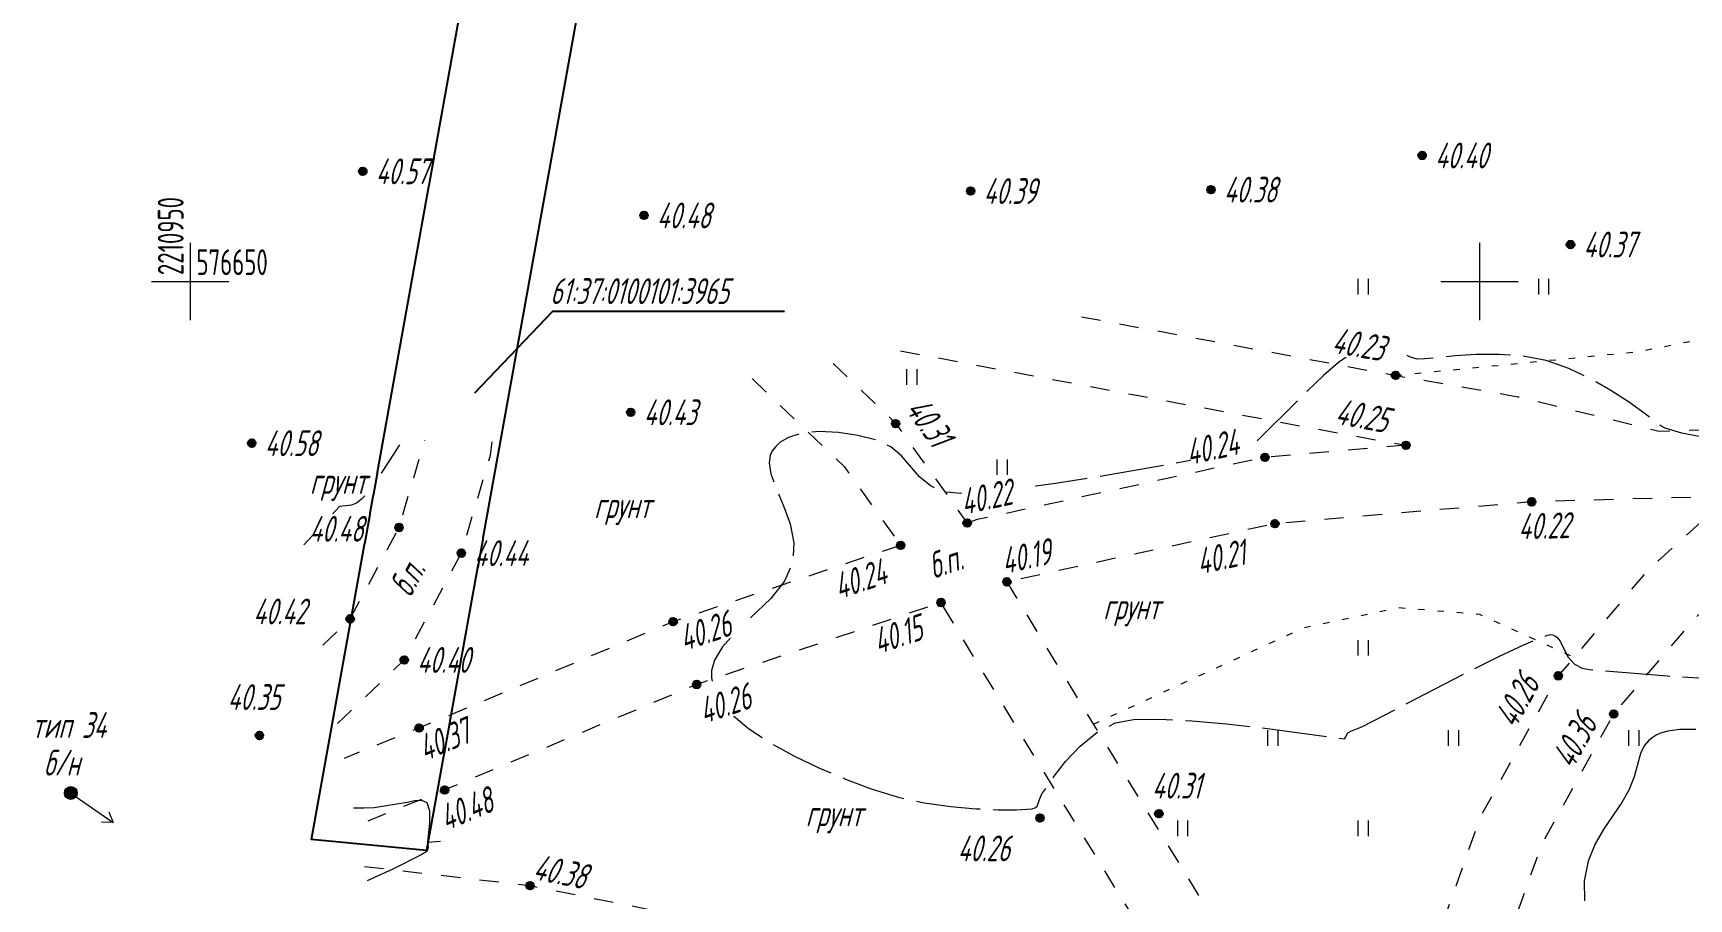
# Model space of a CAD drawing. Extents: x 2208637 to 2213412, y 575334 to 577367.
# Drawn here: x 2210943.9 to 2211008.1, y 576626.1 to 576659.6 of the extents above; entities that cross this region are included whole.
import ezdxf
from ezdxf.enums import TextEntityAlignment as Align

# ---------------------------------------------------------------- set-up
doc = ezdxf.new("R2010")
doc.units = 0
doc.header["$LTSCALE"] = 0.5
for name, pattern in [('2000_366_2', [1.5, 0.5, -1]), ('500_189_3_2', [3, 1.5, -1.5]), ('500_329_3', [6, 5, -1])]:
    doc.linetypes.add(name, pattern=pattern)
doc.layers.get('0').update_dxf_attribs({"lineweight": 25})
for name, color, linetype, lineweight in [('ИИ_ГОРИЗОНТАЛИ_ОСН', 32, 'Continuous', 15), ('ИИ_ГРАНИЦЫ_ЗЕМЛЕПОЛЬЗОВАТЕЛЕЙ', 7, 'Continuous', 25), ('ИИ_ДОРОГИ_АД', 7, 'Continuous', 25), ('ИИ_КООРДИНАТНАЯ_СЕТКА', 3, 'Continuous', 25), ('ИИ_ЛЭП_НН', 7, 'Continuous', 25), ('ИИ_ОТМЕТКИ', 7, 'Continuous', 25), ('ИИ_УГОДЬЯ', 7, 'Continuous', 25)]:
    doc.layers.add(name, color=color, linetype=linetype, lineweight=lineweight)
doc.styles.add('BM431', font='', dxfattribs={"height": 1})
doc.styles.add('D431', font='', dxfattribs={"height": 1})
doc.styles.add('GOST 2.304', font='cs_gost2304.shx', dxfattribs={"width": 0.8, "oblique": 15})
doc.styles.get('BM431').set_extended_font_data('bm431', italic=True)
doc.styles.get('D431').set_extended_font_data('D431', italic=True)
doc.linetypes.add('2000_485_1', pattern='A,34.5,[1,Topography.shx,S=1.5,R=120,X=0.5,Y=-0.87],-0.01,[1,Topography.shx,S=1.5,R=0,X=-0.25,Y=0.43],0,[3,Topography.shx,S=1,R=0,X=0.5,Y=0],-0.01,[1,Topography.shx,S=1.5,R=60,X=0.5,Y=-0.87],-1,34.5', length=70.02)

# ---------------------------------------------------------------- blocks, each defined once
blk = doc.blocks.new('Лист 024_УС_ПК2+00-ПК8+57.26|Для согласований 3 лист|Ситуация лист3|2000_115_5')
at = {"color": 0, "linetype": 'Continuous', "lineweight": -2}
for points in [[(0, 0), (4, 0)], [(3.25, 0.5), (4, 0), (3.25, -0.5)]]:
    blk.add_lwpolyline(points, dxfattribs=at)
blk = doc.blocks.new('500_12')
at = {"color": 0, "linetype": 'Continuous', "lineweight": -2, "flags": 128}
for points in [[(0, 3), (0, -3)], [(-3, 0), (3, 0)]]:
    blk.add_lwpolyline(points, dxfattribs=at)
at = {"color": 7, "linetype": 'Continuous', "lineweight": -2, "style": 'D431'}
blk.add_attdef('Вертикальная_подпись', (-0.5, 0.5), '', height=2, rotation=90, dxfattribs=at)
blk.add_attdef('Горизонтальная_подпись', (0.5, 0.5), '', height=2, dxfattribs=at)
blk = doc.blocks.new('500_329_6')
at = {"color": 0, "linetype": 'Continuous', "lineweight": -2}
blk.add_lwpolyline([(0, 0), (1, 0)], dxfattribs=at)
blk = doc.blocks.new('500_401')
at = {"color": 0, "linetype": 'Continuous', "lineweight": -2}
for points in [[(-0.4, 0), (-0.4, 1.2)], [(0.4, 0), (0.4, 1.2)]]:
    blk.add_lwpolyline(points, dxfattribs=at)
blk = doc.blocks.new('500_330_1')
at = {"linetype": 'Continuous', "lineweight": -2}
h = blk.add_hatch(color=0, dxfattribs=at)
h.dxf.hatch_style = 1
edge = h.paths.add_edge_path()
edge.add_arc((0, 0), 0.3, 0, 360)
at = {"color": 0, "linetype": 'Continuous', "lineweight": -2}
blk.add_circle((0, 0), 0.3, dxfattribs=at)
at = {"color": 0, "linetype": 'Continuous', "lineweight": -2, "style": 'GOST 2.304', "flags": 1}
for tag, p in [('Номер', (-1, -1)), ('Номер_рабочей_станции', (-1, -3.5))]:
    blk.add_attdef(tag, text='', height=2, dxfattribs=at).set_placement(p, align=Align.RIGHT)
at = {"color": 0, "linetype": 'Continuous', "lineweight": -2, "style": 'GOST 2.304'}
blk.add_attdef('Высота', (1, -1), '', height=2, dxfattribs=at)
at = {"color": 0, "linetype": 'Continuous', "lineweight": -2, "style": 'GOST 2.304', "flags": 1}
blk.add_attdef('Код', (0, -3.5), '', height=2, dxfattribs=at)
blk = doc.blocks.new('*U57')
at = {"linetype": 'Continuous', "lineweight": -2, "true_color": 0xffffff}
h = blk.add_hatch(color=7, dxfattribs=at)
h.dxf.hatch_style = 1
edge = h.paths.add_edge_path()
edge.add_arc((0, 0), 0.5, 0, 360)
at = {"linetype": 'Continuous', "lineweight": -2}
h = blk.add_hatch(color=0, dxfattribs=at)
edge = h.paths.add_edge_path()
edge.add_arc((0, 0), 0.1, 0, 360)
at = {"color": 0, "linetype": 'Continuous', "lineweight": -2}
for radius in [0.5, 0.1]:
    blk.add_circle((0, 0), radius, dxfattribs=at)
for tag, p, style in [('Номер', (0, -3), 'D431'), ('Тип', (0, -5.5), 'D431'), ('Высота', (0, -8), 'D431'), ('Пояснительная_надпись', (0, -10.5), 'BM431')]:
    blk.add_attdef(tag, p, '', height=2, dxfattribs=dict(at, style=style))
blk = doc.blocks.new('P95648205F8AD4F76883F6F04334785')
at = {"color": 0, "linetype": '2000_485_1', "lineweight": -2, "flags": 128}
blk.add_lwpolyline([(2211088.02, 577021.83), (2211092.52, 577021.87), (2211093.17, 576960.04), (2211084.76, 576913.89), (2211051.76, 576838.68), (2211019.43, 576797.83), (2210992.53, 576738.9), (2210966.22, 576667.03), (2210959.17, 576627.94), (2210954.71, 576628.37), (2210961.83, 576668.02), (2210988.33, 576740.53), (2211015.45, 576799.94), (2211047.76, 576840.76), (2211080.38, 576914.96), (2211088.67, 576960.21)], close=True, dxfattribs=at)
at = {"color": 0, "lineweight": -2, "flags": 1}
for tag in ['Адрес (местоположение) участка', 'Дата постановки на учет', 'Тип объекта', 'Статус записи о ЗУ по справочнику', 'Кадастровый номер, обозначение, учетный номер объекта', 'Кадастровый номер квартала', 'Вид разрешенного использования по классификатору', 'Площадь, кв.м', 'Категория земель', 'Вид использования по документу', 'Кадастровая стоимость']:
    blk.add_attdef(tag, (0, 0), '', height=0.2, dxfattribs=at)

msp = doc.modelspace()

# ---------------------------------------------------------------- linework, layer by layer
at = {"layer": 'ИИ_ГОРИЗОНТАЛИ_ОСН', "color": 32, "linetype": '500_329_3', "lineweight": 20, "elevation": 40.25, "flags": 128}
msp.add_lwpolyline([(2211052.811, 576657.641), (2211052.612, 576657.635), (2211052.278, 576657.6), (2211052.064, 576657.47), (2211051.754, 576657.068), (2211051.617, 576656.823), (2211051.14, 576655.852), (2211050.784, 576655.274), (2211050.34, 576654.734), (2211049.8, 576654.307), (2211049.138, 576654.058), (2211048.242, 576653.893), (2211047.23, 576653.795), (2211046.22, 576653.747), (2211043.957, 576653.724), (2211040.842, 576653.328), (2211039.01, 576653.131), (2211038.557, 576653.114), (2211038.21, 576653.217), (2211037.925, 576653.38), (2211037.67, 576653.503), (2211037.411, 576653.486), (2211037.185, 576653.26), (2211037.035, 576652.905), (2211036.876, 576652.283), (2211036.81, 576651.926), (2211036.762, 576651.779), (2211036.652, 576651.622), (2211036.499, 576651.5), (2211036.307, 576651.395), (2211035.682, 576651.121), (2211030.969, 576648.924), (2211028.356, 576647.742), (2211027.288, 576647.278), (2211026.509, 576646.964), (2211026.119, 576646.847), (2211025.774, 576646.894), (2211025.505, 576647.021), (2211025.235, 576647.19), (2211024.886, 576647.364), (2211020.466, 576649.065), (2211017.695, 576650.101), (2211017.359, 576650.212), (2211017.053, 576650.28), (2211016.802, 576650.308), (2211016.516, 576650.255), (2211016.226, 576650.088), (2211015.696, 576649.72), (2211015.007, 576649.208), (2211014.238, 576648.609), (2211013.469, 576647.981), (2211012.782, 576647.382), (2211012.257, 576646.869), (2211011.859, 576646.342), (2211011.594, 576645.825), (2211011.39, 576645.332), (2211011.174, 576644.881), (2211010.874, 576644.487), (2211010.418, 576644.165), (2211009.803, 576643.979), (2211009.122, 576643.943), (2211008.449, 576644.009), (2211007.856, 576644.126), (2211007.203, 576644.31), (2211007.043, 576644.4), (2211006.336, 576644.939), (2211005.785, 576645.333), (2211005.1, 576645.78), (2211004.316, 576646.231), (2211003.468, 576646.632), (2211002.592, 576646.935), (2211001.687, 576647.108), (2211000.764, 576647.177), (2210999.87, 576647.171), (2210999.057, 576647.121), (2210997.869, 576647.002), (2210997.594, 576646.995), (2210997.327, 576647.072), (2210997.121, 576647.166), (2210996.854, 576647.236), (2210996.25, 576647.311), (2210995.841, 576647.321), (2210995.399, 576647.274), (2210994.952, 576647.141), (2210994.532, 576646.863), (2210993.95, 576646.355), (2210993.279, 576645.71), (2210991.465, 576643.899), (2210991.171, 576643.649), (2210990.914, 576643.516), (2210990.696, 576643.439), (2210990.176, 576643.323), (2210987.876, 576642.889), (2210985.058, 576642.408), (2210983.561, 576642.176), (2210982.135, 576641.981), (2210980.881, 576641.843), (2210979.896, 576641.786), (2210979.279, 576641.832), (2210978.711, 576642.076), (2210978.29, 576642.426), (2210977.595, 576643.238), (2210977.173, 576643.598), (2210976.603, 576643.858), (2210975.896, 576644.033), (2210975.144, 576644.152), (2210974.394, 576644.189), (2210973.694, 576644.114), (2210973.202, 576643.955), (2210972.889, 576643.769), (2210972.712, 576643.61), (2210972.578, 576643.436), (2210972.5, 576643.26), (2210972.461, 576642.972), (2210972.528, 576642.546), (2210972.739, 576641.953), (2210973.014, 576641.303), (2210973.267, 576640.606), (2210973.414, 576639.872), (2210973.37, 576639.11), (2210973.055, 576638.377), (2210972.519, 576637.706), (2210971.208, 576636.46), (2210970.646, 576635.839), (2210970.338, 576635.322), (2210970.226, 576634.915), (2210970.22, 576634.631), (2210970.271, 576634.357), (2210970.363, 576634.103), (2210970.576, 576633.729), (2210970.983, 576633.245), (2210971.66, 576632.666), (2210972.485, 576632.12), (2210973.415, 576631.609), (2210974.409, 576631.138), (2210975.423, 576630.709), (2210976.416, 576630.327), (2210977.422, 576630.016), (2210978.468, 576629.793), (2210979.504, 576629.644), (2210980.479, 576629.558), (2210981.343, 576629.521), (2210982.044, 576629.522), (2210982.655, 576629.562), (2210982.733, 576629.577), (2210982.791, 576629.608), (2210982.845, 576629.662), (2210982.893, 576629.761), (2210982.936, 576629.918), (2210983.037, 576630.132), (2210983.512, 576630.822), (2210983.956, 576631.387), (2210984.514, 576631.98), (2210985.165, 576632.512), (2210985.89, 576632.893), (2210986.591, 576633.016), (2210987.613, 576633.033), (2210988.849, 576632.969), (2210990.192, 576632.848), (2210991.536, 576632.697), (2210994.769, 576632.272), (2210994.815, 576632.328), (2210994.898, 576632.505), (2210995.019, 576632.568), (2210995.466, 576632.742), (2210999.636, 576634.905), (2211000.753, 576635.459), (2211001.724, 576635.917), (2211002.327, 576636.174), (2211002.643, 576636.284), (2211002.776, 576636.31), (2211002.885, 576636.286), (2211002.999, 576636.217), (2211003.13, 576636.063), (2211003.426, 576635.445), (2211003.683, 576635.163), (2211003.988, 576635.015), (2211004.265, 576634.958), (2211007.286, 576634.712), (2211009.701, 576634.561), (2211010.777, 576634.523), (2211011.458, 576634.524), (2211011.82, 576634.548), (2211011.975, 576634.577), (2211012.097, 576634.636), (2211012.229, 576634.724), (2211012.389, 576634.87), (2211012.549, 576635.098), (2211012.699, 576635.441), (2211012.836, 576635.861), (2211012.858, 576636.25), (2211012.696, 576637.574), (2211012.618, 576638.373), (2211012.613, 576639.172), (2211012.698, 576639.765), (2211012.832, 576640.16), (2211012.96, 576640.391), (2211013.037, 576640.495), (2211013.139, 576640.608), (2211013.379, 576640.807), (2211013.812, 576641.048), (2211014.482, 576641.273), (2211015.374, 576641.434), (2211016.205, 576641.499), (2211017.497, 576641.529), (2211017.666, 576641.572), (2211017.834, 576641.703), (2211017.997, 576641.891), (2211018.22, 576642.085), (2211018.459, 576642.227), (2211019.677, 576642.895), (2211020.567, 576643.352), (2211021.584, 576643.846), (2211022.684, 576644.341), (2211023.821, 576644.804), (2211024.95, 576645.199), (2211026.027, 576645.493), (2211027.183, 576645.702), (2211028.307, 576645.823), (2211029.382, 576645.872), (2211030.386, 576645.869), (2211031.302, 576645.831), (2211033.328, 576645.698), (2211033.967, 576645.642), (2211034.947, 576645.454), (2211035.447, 576645.412), (2211036.063, 576645.465), (2211036.606, 576645.596), (2211037.223, 576645.814), (2211037.895, 576646.099), (2211039.321, 576646.785), (2211041.416, 576647.855), (2211043.474, 576649.071), (2211044.163, 576649.432), (2211044.828, 576649.749), (2211046.466, 576650.473), (2211049.473, 576651.751), (2211050.677, 576652.285), (2211051.019, 576652.468), (2211051.416, 576652.754), (2211051.716, 576653.07), (2211052.156, 576653.779), (2211052.426, 576654.123), (2211052.817, 576654.428), (2211053.293, 576654.632), (2211053.374, 576654.648)], dxfattribs=at)
at = {"layer": 'ИИ_ГОРИЗОНТАЛИ_ОСН', "elevation": 40.5, "flags": 128}
for points in [[(2210958.127, 576643.664), (2210957.062, 576642.026), (2210956.839, 576641.757), (2210956.642, 576641.55), (2210956.455, 576641.409), (2210956.255, 576641.334), (2210955.794, 576641.272), (2210954.963, 576640.389), (2210954.416, 576639.788)], [(2211008.395, 576632.637), (2211007.761, 576632.631), (2211007.313, 576632.572), (2211007.023, 576632.489), (2211006.854, 576632.414), (2211006.695, 576632.312), (2211006.553, 576632.191), (2211006.392, 576631.992), (2211006.248, 576631.696), (2211006.005, 576630.802), (2211005.802, 576630.274), (2211005.531, 576629.806), (2211004.833, 576628.783), (2211004.494, 576628.192), (2211004.221, 576627.526), (2211004.059, 576626.767), (2211004.078, 576625.99)], [(2210956.333, 576629.595), (2210956.752, 576629.595), (2210957.141, 576629.607), (2210958.426, 576629.815), (2210958.721, 576629.881), (2210958.972, 576629.895), (2210959.179, 576629.796), (2210959.289, 576629.479), (2210959.29, 576629), (2210959.212, 576628.263), (2210959.229, 576628.07), (2210959.192, 576627.91), (2210958.983, 576627.779), (2210957.867, 576627.222), (2210956.865, 576626.769)]]:
    msp.add_lwpolyline(points, dxfattribs=at)
at = {"layer": 'ИИ_ГРАНИЦЫ_ЗЕМЛЕПОЛЬЗОВАТЕЛЕЙ', "flags": 128}
msp.add_lwpolyline([(2210961.044, 576645.688), (2210964.072, 576648.852), (2210973.051, 576648.852)], dxfattribs=at)
at = {"layer": 'ИИ_ДОРОГИ_АД', "color": 7, "linetype": '500_189_3_2', "lineweight": 20, "flags": 128}
for points in [[(2210984.576, 576648.639), (2210987.262, 576648.135), (2210996.748, 576646.362), (2211001.498, 576645.537), (2211006.974, 576644.2), (2211016.884, 576644.478), (2211025.947, 576646.066), (2211035.457, 576647.732), (2211043.629, 576650.706), (2211050.611, 576654.037), (2211053.112, 576656.041)], [(2211055.501, 576643.341), (2211054.083, 576639.11), (2211051.335, 576630.909), (2211048.27, 576624.781), (2211045.771, 576619.785), (2211043.205, 576614.473), (2211035.326, 576611.56), (2211029.871, 576610.758), (2211025.14, 576611.1), (2211019.261, 576612.885), (2211012.157, 576614.886), (2211002.29, 576616.761), (2210999.023, 576617.472), (2211000.398, 576622.502), (2211002.417, 576628.167), (2211005.211, 576633.231), (2211008.377, 576636.967), (2211012.57, 576640.76), (2211017.042, 576641.88), (2211026.306, 576643.496), (2211036.13, 576645.21), (2211044.635, 576648.306), (2211052.002, 576651.82), (2211053.657, 576653.146)], [(2210977.546, 576647.317), (2210977.682, 576647.288), (2210986.782, 576645.58), (2210996.287, 576643.803), (2210997.154, 576643.653)], [(2210974.945, 576646.828), (2210977.336, 576644.536), (2210977.366, 576644.494), (2210980.138, 576640.638)], [(2210971.803, 576646.237), (2210975.364, 576642.825), (2210977.558, 576639.772)], [(2210955.719, 576632.86), (2210958.305, 576635.328), (2210960.521, 576639.47), (2210961.65, 576643.275), (2210961.786, 576644.352)], [(2210955.146, 576635.907), (2210956.209, 576636.922), (2210958.104, 576640.463), (2210959.097, 576643.811), (2210959.101, 576643.847)], [(2210997.154, 576643.653), (2210991.684, 576643.185), (2210980.527, 576640.768), (2210980.138, 576640.638)], [(2211009.706, 576641.675), (2211002.029, 576641.46), (2210992.071, 576640.609), (2210981.678, 576638.357)], [(2211009.706, 576641.675), (2211006.505, 576638.78), (2211003.06, 576634.714), (2211000.038, 576629.239), (2210997.916, 576623.282), (2210996.479, 576618.026), (2210993.325, 576618.713)], [(2210977.558, 576639.772), (2210968.733, 576636.812), (2210958.884, 576632.691), (2210955.973, 576631.512)], [(2210981.678, 576638.357), (2210984.421, 576633.826), (2210990.611, 576623.765), (2210993.325, 576618.713)], [(2210993.779, 576612.058), (2210993.581, 576612.741), (2210988.356, 576622.467), (2210982.202, 576632.472), (2210979.124, 576637.555), (2210969.649, 576634.378), (2210959.874, 576630.286), (2210956.463, 576628.906)], [(2210956.76, 576627.325), (2210963.185, 576626.578), (2210971.254, 576624.974), (2210978.16, 576623.217), (2210983.225, 576620.622), (2210989.331, 576616.88), (2210992.575, 576613.772), (2210993.779, 576612.058)]]:
    msp.add_lwpolyline(points, dxfattribs=at)
at = {"layer": 'ИИ_УГОДЬЯ', "linetype": '2000_366_2', "lineweight": 20, "flags": 128}
for points in [[(2210996.748, 576646.362), (2211006.178, 576647.286), (2211016.533, 576649.343), (2211026.771, 576649.805), (2211037.215, 576651.347), (2211044.071, 576653.575), (2211053.281, 576658.304)], [(2210985.03, 576632.837), (2210993.197, 576636.581), (2210996.86, 576637.365), (2211000.001, 576637.104), (2211003.674, 576635.439)]]:
    msp.add_lwpolyline(points, dxfattribs=at)

# ---------------------------------------------------------------- block references
at = {"layer": 'ИИ_ГОРИЗОНТАЛИ_ОСН', "xscale": 0.5, "yscale": 0.5, "zscale": 0.5, "rotation": 5.127287761556358}
msp.add_blockref('500_329_6', (2210959.212, 576628.263, 40.5), dxfattribs=at)
at = {"layer": 'ИИ_КООРДИНАТНАЯ_СЕТКА', "color": 3, "lineweight": 20, "xscale": 0.5, "yscale": 0.5, "zscale": 0.5}
msp.add_blockref('500_12', (2211000, 576650), dxfattribs=at)
at = {"layer": 'ИИ_ЛЭП_НН', "lineweight": 20, "ltscale": 0.5, "xscale": 0.4999999999999998, "yscale": 0.4999999999999998, "zscale": 0.4999999999999998, "rotation": 325.0922998764854}
msp.add_blockref('Лист 024_УС_ПК2+00-ПК8+57.26|Для согласований 3 лист|Ситуация лист3|2000_115_5', (2210945.378, 576630.168), dxfattribs=at)
at = {"layer": 'ИИ_УГОДЬЯ', "lineweight": 20, "xscale": 0.5, "yscale": 0.5, "zscale": 0.5}
for p in [(2210995.5, 576649.5), (2211002.5, 576649.5), (2210978, 576646), (2210981.5, 576642.5), (2210995.5, 576635.5), (2210992, 576632), (2210999, 576632), (2211006, 576632), (2210988.5, 576628.5), (2210995.5, 576628.5)]:
    msp.add_blockref('500_401', p, dxfattribs=at)

# ---------------------------------------------------------------- wipeouts: each hides what was drawn before it
at = {"lineweight": 0}
for points, layer in [([(2210965.747, 576640.759), (2210968.905, 576640.759), (2210968.905, 576641.63), (2210965.747, 576641.63)], 'ИИ_ДОРОГИ_АД'), ([(2210949.82, 576650.3), (2210949.82, 576654.22), (2210948.603, 576654.22), (2210948.603, 576650.3)], 'ИИ_КООРДИНАТНАЯ_СЕТКА'), ([(2210950.3, 576650.18), (2210953.82, 576650.18), (2210953.82, 576651.378), (2210950.3, 576651.378)], 'ИИ_КООРДИНАТНАЯ_СЕТКА'), ([(2210944.384, 576630.776), (2210946.225, 576630.776), (2210946.225, 576631.916), (2210944.384, 576631.916)], 'ИИ_ЛЭП_НН'), ([(2210957.316, 576653.704), (2210960.137, 576653.704), (2210960.137, 576654.844), (2210957.316, 576654.844)], 'ИИ_ОТМЕТКИ'), ([(2210951.571, 576633.319), (2210954.372, 576633.319), (2210954.372, 576634.459), (2210951.571, 576634.459)], 'ИИ_ОТМЕТКИ')]:
    msp.add_wipeout(points, dxfattribs=at).dxf.layer = layer

# ---------------------------------------------------------------- next in the draw order: block references
at = {"layer": 'ИИ_КООРДИНАТНАЯ_СЕТКА', "color": 3, "lineweight": 20}
ref = msp.add_blockref('500_12', (2210950, 576650), dxfattribs=dict(at, xscale=0.5, yscale=0.5, zscale=0.5))
ref.add_attrib('Горизонтальная_подпись', '576650', (2210950.25, 576650.25), dxfattribs={"layer": '0', "color": 7, "linetype": 'Continuous', "lineweight": -2, "height": 1, "style": 'GOST 2.304', "width": 0.8})
ref.add_attrib('Вертикальная_подпись', '2210950', (2210949.75, 576650.25), dxfattribs={"layer": '0', "color": 7, "linetype": 'Continuous', "lineweight": -2, "height": 1, "rotation": 90, "style": 'GOST 2.304', "width": 0.8})
at = {"layer": 'ИИ_ОТМЕТКИ'}
ref = msp.add_blockref('500_330_1', (2210956.699, 576654.274, 40.569), dxfattribs=dict(at, xscale=0.5, yscale=0.5, zscale=0.5))
ref.add_attrib('Высота', '40.57', (2210957.199, 576653.774, 40.569), dxfattribs={"layer": '0', "color": 0, "linetype": 'Continuous', "lineweight": -2, "height": 1, "style": 'GOST 2.304', "oblique": 15, "width": 0.8})
ref = msp.add_blockref('500_330_1', (2210952.69, 576632.4, 40.35), dxfattribs=dict(at, xscale=0.5, yscale=0.5, zscale=0.5))
ref.add_attrib('Высота', '40.35', (2210951.454, 576633.389), dxfattribs={"layer": '0', "color": 0, "linetype": 'Continuous', "lineweight": -2, "height": 1, "style": 'GOST 2.304', "oblique": 15, "width": 0.8})

# ---------------------------------------------------------------- next in the draw order: texts
at = {"layer": 'ИИ_ДОРОГИ_АД', "ltscale": 0.5, "style": 'GOST 2.304', "oblique": 15, "width": 0.8}
msp.add_text('грунт', height=1, dxfattribs=at).set_placement((2210965.674, 576640.829, -88.25))

# ---------------------------------------------------------------- next in the draw order: wipeouts: each hides what was drawn before it
at = {"lineweight": 0}
for points, layer in [([(2210964.017, 576649.06), (2210973.205, 576649.06), (2210973.205, 576650.258), (2210964.017, 576650.258)], 'ИИ_ГРАНИЦЫ_ЗЕМЛЕПОЛЬЗОВАТЕЛЕЙ'), ([(2210954.725, 576641.698), (2210957.882, 576641.698), (2210957.882, 576642.569), (2210954.725, 576642.569)], 'ИИ_ДОРОГИ_АД'), ([(2210958.639, 576637.726), (2210959.369, 576639.09), (2210958.363, 576639.627), (2210957.634, 576638.264)], 'ИИ_ДОРОГИ_АД'), ([(2210978.903, 576638.414), (2210980.369, 576638.906), (2210980.007, 576639.986), (2210978.541, 576639.495)], 'ИИ_ДОРОГИ_АД'), ([(2210985.49, 576636.833), (2210988.647, 576636.833), (2210988.647, 576637.704), (2210985.49, 576637.704)], 'ИИ_ДОРОГИ_АД'), ([(2210973.952, 576628.809), (2210977.109, 576628.809), (2210977.109, 576629.68), (2210973.952, 576629.68)], 'ИИ_ДОРОГИ_АД'), ([(2210943.914, 576632.234), (2210947.421, 576632.234), (2210947.421, 576633.374), (2210943.914, 576633.374)], 'ИИ_ЛЭП_НН'), ([(2210998.397, 576654.32), (2211001.258, 576654.32), (2211001.258, 576655.46), (2210998.397, 576655.46)], 'ИИ_ОТМЕТКИ'), ([(2210980.887, 576652.94), (2210983.688, 576652.94), (2210983.688, 576654.08), (2210980.887, 576654.08)], 'ИИ_ОТМЕТКИ'), ([(2210990.208, 576652.994), (2210993.009, 576652.994), (2210993.009, 576654.134), (2210990.208, 576654.134)], 'ИИ_ОТМЕТКИ'), ([(2210968.22, 576651.995), (2210971.081, 576651.995), (2210971.081, 576653.135), (2210968.22, 576653.135)], 'ИИ_ОТМЕТКИ'), ([(2211004.15, 576650.866), (2211006.971, 576650.866), (2211006.971, 576652.006), (2211004.15, 576652.006)], 'ИИ_ОТМЕТКИ'), ([(2210994.347, 576647.156), (2210997.107, 576646.677), (2210997.315, 576647.876), (2210994.555, 576648.356)], 'ИИ_ОТМЕТКИ'), ([(2210967.708, 576644.361), (2210970.569, 576644.361), (2210970.569, 576645.501), (2210967.708, 576645.501)], 'ИИ_ОТМЕТКИ'), ([(2210977.718, 576644.901), (2210979.26, 576642.757), (2210980.185, 576643.422), (2210978.644, 576645.567)], 'ИИ_ОТМЕТКИ'), ([(2210994.472, 576644.404), (2210997.225, 576643.89), (2210997.448, 576645.086), (2210994.695, 576645.601)], 'ИИ_ОТМЕТКИ'), ([(2210953.01, 576643.164), (2210955.811, 576643.164), (2210955.811, 576644.304), (2210953.01, 576644.304)], 'ИИ_ОТМЕТКИ'), ([(2210988.866, 576642.832), (2210991.466, 576643.395), (2210991.208, 576644.585), (2210988.608, 576644.022)], 'ИИ_ОТМЕТКИ'), ([(2211001.636, 576639.934), (2211004.459, 576640.013), (2211004.425, 576641.23), (2211001.602, 576641.151)], 'ИИ_ОТМЕТКИ'), ([(2210981.708, 576638.614), (2210984.269, 576639.169), (2210984.028, 576640.283), (2210981.466, 576639.728)], 'ИИ_ОТМЕТКИ'), ([(2210989.279, 576638.59), (2210991.86, 576639.149), (2210991.602, 576640.339), (2210989.021, 576639.78)], 'ИИ_ОТМЕТКИ'), ([(2210961.138, 576638.9), (2210963.858, 576638.9), (2210963.858, 576640.04), (2210961.138, 576640.04)], 'ИИ_ОТМЕТКИ'), ([(2210952.567, 576636.64), (2210955.452, 576636.64), (2210955.452, 576637.857), (2210952.567, 576637.857)], 'ИИ_ОТМЕТКИ'), ([(2210969.295, 576635.631), (2210971.875, 576636.496), (2210971.488, 576637.65), (2210968.908, 576636.785)], 'ИИ_ОТМЕТКИ'), ([(2210976.818, 576635.506), (2210979.303, 576636.339), (2210978.94, 576637.42), (2210976.455, 576636.587)], 'ИИ_ОТМЕТКИ'), ([(2210958.922, 576634.758), (2210961.783, 576634.758), (2210961.783, 576635.898), (2210958.922, 576635.898)], 'ИИ_ОТМЕТКИ'), ([(2210970.064, 576632.811), (2210972.644, 576633.676), (2210972.257, 576634.83), (2210969.677, 576633.965)], 'ИИ_ОТМЕТКИ'), ([(2211003.741, 576631.126), (2211005.056, 576633.508), (2211004.008, 576634.087), (2211002.693, 576631.705)], 'ИИ_ОТМЕТКИ'), ([(2210959.239, 576631.372), (2210961.842, 576632.461), (2210961.402, 576633.513), (2210958.799, 576632.424)], 'ИИ_ОТМЕТКИ'), ([(2210960.069, 576628.667), (2210962.708, 576629.772), (2210962.268, 576630.824), (2210959.629, 576629.719)], 'ИИ_ОТМЕТКИ'), ([(2210987.419, 576629.883), (2210990.06, 576629.883), (2210990.06, 576631.023), (2210987.419, 576631.023)], 'ИИ_ОТМЕТКИ'), ([(2210979.882, 576627.453), (2210982.603, 576627.453), (2210982.603, 576628.671), (2210979.882, 576628.671)], 'ИИ_ОТМЕТКИ'), ([(2210963.359, 576626.738), (2210966.106, 576626.192), (2210966.329, 576627.31), (2210963.581, 576627.856)], 'ИИ_ОТМЕТКИ'), ([(2210997.673, 576623.626), (2210998.586, 576626.189), (2210997.458, 576626.591), (2210996.545, 576624.028)], 'ИИ_ОТМЕТКИ')]:
    msp.add_wipeout(points, dxfattribs=at).dxf.layer = layer

# ---------------------------------------------------------------- next in the draw order: block references
at = {"layer": 'ИИ_ЛЭП_НН', "lineweight": 20, "ltscale": 0.5}
ref = msp.add_blockref('*U57', (2210945.378, 576630.168), dxfattribs=dict(at, xscale=0.5, yscale=0.5, zscale=0.5))
ref.add_attrib('Номер', 'б/н', (2210944.327, 576630.846), dxfattribs={"layer": '0', "color": 0, "linetype": 'Continuous', "lineweight": -2, "height": 1, "style": 'GOST 2.304', "oblique": 15, "width": 0.8})
ref.add_attrib('Тип', 'тип 34', (2210943.864, 576632.304), dxfattribs={"layer": '0', "color": 0, "linetype": 'Continuous', "lineweight": -2, "height": 1, "style": 'GOST 2.304', "oblique": 15, "width": 0.8})
at = {"layer": 'ИИ_ОТМЕТКИ'}
ref = msp.add_blockref('500_330_1', (2210997.78, 576654.89, 40.4), dxfattribs=dict(at, xscale=0.5, yscale=0.5, zscale=0.5))
ref.add_attrib('Высота', '40.40', (2210998.28, 576654.39, 40.4), dxfattribs={"layer": '0', "color": 0, "linetype": 'Continuous', "lineweight": -2, "height": 1, "style": 'GOST 2.304', "oblique": 15, "width": 0.8})
ref = msp.add_blockref('500_330_1', (2210980.27, 576653.51, 40.39), dxfattribs=dict(at, xscale=0.5, yscale=0.5, zscale=0.5))
ref.add_attrib('Высота', '40.39', (2210980.77, 576653.01, 40.39), dxfattribs={"layer": '0', "color": 0, "linetype": 'Continuous', "lineweight": -2, "height": 1, "style": 'GOST 2.304', "oblique": 15, "width": 0.8})
ref = msp.add_blockref('500_330_1', (2210989.591, 576653.564, 40.382), dxfattribs=dict(at, xscale=0.5, yscale=0.5, zscale=0.5))
ref.add_attrib('Высота', '40.38', (2210990.091, 576653.064), dxfattribs={"layer": '0', "color": 0, "linetype": 'Continuous', "lineweight": -2, "height": 1, "style": 'GOST 2.304', "oblique": 15, "width": 0.8})
ref = msp.add_blockref('500_330_1', (2210967.603, 576652.565, 40.478), dxfattribs=dict(at, xscale=0.5, yscale=0.5, zscale=0.5))
ref.add_attrib('Высота', '40.48', (2210968.103, 576652.065), dxfattribs={"layer": '0', "color": 0, "linetype": 'Continuous', "lineweight": -2, "height": 1, "style": 'GOST 2.304', "oblique": 15, "width": 0.8})
ref = msp.add_blockref('500_330_1', (2211003.533, 576651.436, 40.37), dxfattribs=dict(at, xscale=0.5, yscale=0.5, zscale=0.5))
ref.add_attrib('Высота', '40.37', (2211004.033, 576650.936, -26.914), dxfattribs={"layer": '0', "color": 0, "linetype": 'Continuous', "lineweight": -2, "height": 1, "style": 'GOST 2.304', "oblique": 15, "width": 0.8})
ref = msp.add_blockref('500_330_1', (2210996.748, 576646.362, 40.233), dxfattribs=dict(at, xscale=0.5, yscale=0.5, zscale=0.5, rotation=350.1441236364197))
ref.add_attrib('Высота', '40.23', (2210994.244, 576647.245), dxfattribs={"layer": '0', "color": 0, "linetype": 'Continuous', "lineweight": -2, "height": 1, "rotation": 350.14412, "style": 'GOST 2.304', "oblique": 15, "width": 0.8})
ref = msp.add_blockref('500_330_1', (2210967.091, 576644.931, 40.435), dxfattribs=dict(at, xscale=0.5, yscale=0.5, zscale=0.5))
ref.add_attrib('Высота', '40.43', (2210967.591, 576644.431, -26.956), dxfattribs={"layer": '0', "color": 0, "linetype": 'Continuous', "lineweight": -2, "height": 1, "style": 'GOST 2.304', "oblique": 15, "width": 0.8})
ref = msp.add_blockref('500_330_1', (2210977.366, 576644.494, 40.306), dxfattribs=dict(at, xscale=0.4999999999999999, yscale=0.4999999999999999, zscale=0.4999999999999999, rotation=305.7036571144664))
ref.add_attrib('Высота', '40.31', (2210977.707, 576645.037), dxfattribs={"layer": '0', "color": 0, "linetype": 'Continuous', "lineweight": -2, "height": 1, "rotation": 305.70366, "style": 'GOST 2.304', "oblique": 15, "width": 0.8})
ref = msp.add_blockref('500_330_1', (2210997.154, 576643.653, 40.248), dxfattribs=dict(at, xscale=0.5, yscale=0.5, zscale=0.5, rotation=349.4153662480902))
ref.add_attrib('Высота', '40.25', (2210994.369, 576644.494), dxfattribs={"layer": '0', "color": 0, "linetype": 'Continuous', "lineweight": -2, "height": 1, "rotation": 349.41537, "style": 'GOST 2.304', "oblique": 15, "width": 0.8})
ref = msp.add_blockref('500_330_1', (2210952.393, 576643.734, 40.579), dxfattribs=dict(at, xscale=0.5, yscale=0.5, zscale=0.5))
ref.add_attrib('Высота', '40.58', (2210952.893, 576643.234), dxfattribs={"layer": '0', "color": 0, "linetype": 'Continuous', "lineweight": -2, "height": 1, "style": 'GOST 2.304', "oblique": 15, "width": 0.8})
ref = msp.add_blockref('500_330_1', (2210991.684, 576643.185, 40.243), dxfattribs=dict(at, xscale=0.5, yscale=0.5, zscale=0.5, rotation=12.22449077870385))
ref.add_attrib('Высота', '40.24', (2210988.737, 576642.876), dxfattribs={"layer": '0', "color": 0, "linetype": 'Continuous', "lineweight": -2, "height": 1, "rotation": 12.22449, "style": 'GOST 2.304', "oblique": 15, "width": 0.8})
ref = msp.add_blockref('500_330_1', (2211002.029, 576641.46, 40.223), dxfattribs=dict(at, xscale=0.5, yscale=0.5, zscale=0.5, rotation=1.607062766757016))
ref.add_attrib('Высота', '40.22', (2211001.517, 576640.001), dxfattribs={"layer": '0', "color": 0, "linetype": 'Continuous', "lineweight": -2, "height": 1, "rotation": 1.60706, "style": 'GOST 2.304', "oblique": 15, "width": 0.8})
ref = msp.add_blockref('500_330_1', (2210992.071, 576640.609, 40.208), dxfattribs=dict(at, xscale=0.5, yscale=0.5, zscale=0.5, rotation=12.22449077870385))
ref.add_attrib('Высота', '40.21', (2210989.15, 576638.634), dxfattribs={"layer": '0', "color": 0, "linetype": 'Continuous', "lineweight": -2, "height": 1, "rotation": 12.22449, "style": 'GOST 2.304', "oblique": 15, "width": 0.8})
ref = msp.add_blockref('500_330_1', (2210960.521, 576639.47, 40.443), dxfattribs=dict(at, xscale=0.5, yscale=0.5, zscale=0.5))
ref.add_attrib('Высота', '40.44', (2210961.021, 576638.97, 40.524), dxfattribs={"layer": '0', "color": 0, "linetype": 'Continuous', "lineweight": -2, "height": 1, "style": 'GOST 2.304', "oblique": 15, "width": 0.8})
ref = msp.add_blockref('500_330_1', (2210981.678, 576638.357, 40.189), dxfattribs=dict(at, xscale=0.4999999999999999, yscale=0.4999999999999999, zscale=0.4999999999999999, rotation=12.22449077870385))
ref.add_attrib('Высота', '40.19', (2210981.578, 576638.657), dxfattribs={"layer": '0', "color": 0, "linetype": 'Continuous', "lineweight": -2, "height": 1, "rotation": 12.22449, "style": 'GOST 2.304', "oblique": 15, "width": 0.8})
ref = msp.add_blockref('500_330_1', (2210956.209, 576636.922, 40.422), dxfattribs=dict(at, xscale=0.5, yscale=0.5, zscale=0.5))
ref.add_attrib('Высота', '40.42', (2210952.45, 576636.71), dxfattribs={"layer": '0', "color": 0, "linetype": 'Continuous', "lineweight": -2, "height": 1, "style": 'GOST 2.304', "oblique": 15, "width": 0.8})
ref = msp.add_blockref('500_330_1', (2210968.733, 576636.812, 40.261), dxfattribs=dict(at, xscale=0.5, yscale=0.5, zscale=0.5, rotation=18.54166957829632))
ref.add_attrib('Высота', '40.26', (2210969.162, 576635.66), dxfattribs={"layer": '0', "color": 0, "linetype": 'Continuous', "lineweight": -2, "height": 1, "rotation": 18.54167, "style": 'GOST 2.304', "oblique": 15, "width": 0.8})
ref = msp.add_blockref('500_330_1', (2210958.305, 576635.328, 40.4), dxfattribs=dict(at, xscale=0.5, yscale=0.5, zscale=0.5))
ref.add_attrib('Высота', '40.40', (2210958.805, 576634.828, 40.553), dxfattribs={"layer": '0', "color": 0, "linetype": 'Continuous', "lineweight": -2, "height": 1, "style": 'GOST 2.304', "oblique": 15, "width": 0.8})
ref = msp.add_blockref('500_330_1', (2210969.649, 576634.378, 40.261), dxfattribs=dict(at, xscale=0.4999999999999997, yscale=0.4999999999999997, zscale=0.4999999999999997, rotation=18.54166957694702))
ref.add_attrib('Высота', '40.26', (2210969.931, 576632.84), dxfattribs={"layer": '0', "color": 0, "linetype": 'Continuous', "lineweight": -2, "height": 1, "rotation": 18.54167, "style": 'GOST 2.304', "oblique": 15, "width": 0.8})
ref = msp.add_blockref('500_330_1', (2210958.884, 576632.691, 40.372), dxfattribs=dict(at, xscale=0.5, yscale=0.5, zscale=0.5, rotation=22.70969018952369))
ref.add_attrib('Высота', '40.37', (2210959.104, 576631.391), dxfattribs={"layer": '0', "color": 0, "linetype": 'Continuous', "lineweight": -2, "height": 1, "rotation": 22.70969, "style": 'GOST 2.304', "oblique": 15, "width": 0.8})
ref = msp.add_blockref('500_330_1', (2210959.874, 576630.286, 40.479), dxfattribs=dict(at, xscale=0.5, yscale=0.5, zscale=0.5, rotation=22.70969019094546))
ref.add_attrib('Высота', '40.48', (2210959.934, 576628.687), dxfattribs={"layer": '0', "color": 0, "linetype": 'Continuous', "lineweight": -2, "height": 1, "rotation": 22.70969, "style": 'GOST 2.304', "oblique": 15, "width": 0.8})
ref = msp.add_blockref('500_330_1', (2210987.57, 576629.37, 40.31), dxfattribs=dict(at, xscale=0.5, yscale=0.5, zscale=0.5))
ref.add_attrib('Высота', '40.31', (2210987.302, 576629.953), dxfattribs={"layer": '0', "color": 0, "linetype": 'Continuous', "lineweight": -2, "height": 1, "style": 'GOST 2.304', "oblique": 15, "width": 0.8})
ref = msp.add_blockref('500_330_1', (2210982.96, 576629.2, 40.26), dxfattribs=dict(at, xscale=0.5, yscale=0.5, zscale=0.5))
ref.add_attrib('Высота', '40.26', (2210979.765, 576627.523), dxfattribs={"layer": '0', "color": 0, "linetype": 'Continuous', "lineweight": -2, "height": 1, "style": 'GOST 2.304', "oblique": 15, "width": 0.8})
ref = msp.add_blockref('500_330_1', (2210963.185, 576626.578, 40.384), dxfattribs=dict(at, xscale=0.5, yscale=0.5, zscale=0.5, rotation=348.7587193040724))
ref.add_attrib('Высота', '40.38', (2210963.258, 576626.829), dxfattribs={"layer": '0', "color": 0, "linetype": 'Continuous', "lineweight": -2, "height": 1, "rotation": 348.75872, "style": 'GOST 2.304', "oblique": 15, "width": 0.8})

# ---------------------------------------------------------------- next in the draw order: texts
at = {"layer": 'ИИ_ДОРОГИ_АД', "ltscale": 0.5, "style": 'GOST 2.304', "oblique": 15, "width": 0.8}
for p in [(2210954.652, 576641.768, -88.25), (2210985.416, 576636.903, -88.25), (2210973.878, 576628.879, -88.25)]:
    msp.add_text('грунт', height=1, dxfattribs=at).set_placement(p)
for rotation, p in [(18.54167, (2210978.827, 576638.462, -88.25)), (61.85313, (2210958.551, 576637.709, -88.25))]:
    msp.add_text('б.п.', height=1, rotation=rotation, dxfattribs=at).set_placement(p)

# ---------------------------------------------------------------- next in the draw order: wipeouts: each hides what was drawn before it
at = {"lineweight": 0}
for points in [[(2210980.129, 576640.905), (2210982.89, 576641.503), (2210982.632, 576642.693), (2210979.872, 576642.095)], [(2210954.745, 576639.843), (2210957.605, 576639.843), (2210957.605, 576640.983), (2210954.745, 576640.983)], [(2210975.297, 576637.638), (2210977.818, 576638.484), (2210977.431, 576639.638), (2210974.909, 576638.792)], [(2211001.515, 576632.696), (2211002.83, 576635.078), (2211001.764, 576635.666), (2211000.449, 576633.284)]]:
    msp.add_wipeout(points, dxfattribs=at).dxf.layer = 'ИИ_ОТМЕТКИ'

# ---------------------------------------------------------------- next in the draw order: block references
at = {"layer": 'ИИ_ГРАНИЦЫ_ЗЕМЛЕПОЛЬЗОВАТЕЛЕЙ'}
ref = msp.add_blockref('P95648205F8AD4F76883F6F04334785', (0, 0), dxfattribs=at)
ref.add_attrib('Кадастровый номер, обозначение, учетный номер объекта', '61:37:0100101:3965', (2210963.967, 576649.13), dxfattribs={"layer": '0', "color": 0, "lineweight": -2, "height": 1, "style": 'GOST 2.304', "oblique": 15, "width": 0.8})
at = {"layer": 'ИИ_ОТМЕТКИ'}
ref = msp.add_blockref('500_330_1', (2210980.138, 576640.638, 40.225), dxfattribs=dict(at, xscale=0.4999999999999999, yscale=0.4999999999999999, zscale=0.4999999999999999, rotation=12.22449077870385))
ref.add_attrib('Высота', '40.22', (2210980, 576640.949), dxfattribs={"layer": '0', "color": 0, "linetype": 'Continuous', "lineweight": -2, "height": 1, "rotation": 12.22449, "style": 'GOST 2.304', "oblique": 15, "width": 0.8})
ref = msp.add_blockref('500_330_1', (2210958.104, 576640.463, 40.477), dxfattribs=dict(at, xscale=0.5, yscale=0.5, zscale=0.5))
ref.add_attrib('Высота', '40.48', (2210954.628, 576639.913), dxfattribs={"layer": '0', "color": 0, "linetype": 'Continuous', "lineweight": -2, "height": 1, "style": 'GOST 2.304', "oblique": 15, "width": 0.8})
ref = msp.add_blockref('500_330_1', (2210977.558, 576639.772, 40.241), dxfattribs=dict(at, xscale=0.5, yscale=0.5, zscale=0.5, rotation=18.541669576947))
ref.add_attrib('Высота', '40.24', (2210975.163, 576637.667), dxfattribs={"layer": '0', "color": 0, "linetype": 'Continuous', "lineweight": -2, "height": 1, "rotation": 18.54167, "style": 'GOST 2.304', "oblique": 15, "width": 0.8})
ref = msp.add_blockref('500_330_1', (2210979.124, 576637.555, 40.15), dxfattribs=dict(at, xscale=0.5, yscale=0.5, zscale=0.5, rotation=18.541669576947))
ref.add_attrib('Высота', '40.15', (2210976.684, 576635.535), dxfattribs={"layer": '0', "color": 0, "linetype": 'Continuous', "lineweight": -2, "height": 1, "rotation": 18.54167, "style": 'GOST 2.304', "oblique": 15, "width": 0.8})
ref = msp.add_blockref('500_330_1', (2211003.06, 576634.714, 40.258), dxfattribs=dict(at, xscale=0.4999999999999999, yscale=0.4999999999999999, zscale=0.4999999999999999, rotation=61.10372260187491))
ref.add_attrib('Высота', '40.26', (2211001.398, 576632.627), dxfattribs={"layer": '0', "color": 0, "linetype": 'Continuous', "lineweight": -2, "height": 1, "rotation": 61.10372, "style": 'GOST 2.304', "oblique": 15, "width": 0.8})
ref = msp.add_blockref('500_330_1', (2211005.211, 576633.231, 40.364), dxfattribs=dict(at, xscale=0.4999999999999999, yscale=0.4999999999999999, zscale=0.4999999999999999, rotation=61.10372260187491))
ref.add_attrib('Высота', '40.36', (2211003.624, 576631.058), dxfattribs={"layer": '0', "color": 0, "linetype": 'Continuous', "lineweight": -2, "height": 1, "rotation": 61.10372, "style": 'GOST 2.304', "oblique": 15, "width": 0.8})

doc.saveas('drawing.dxf')
